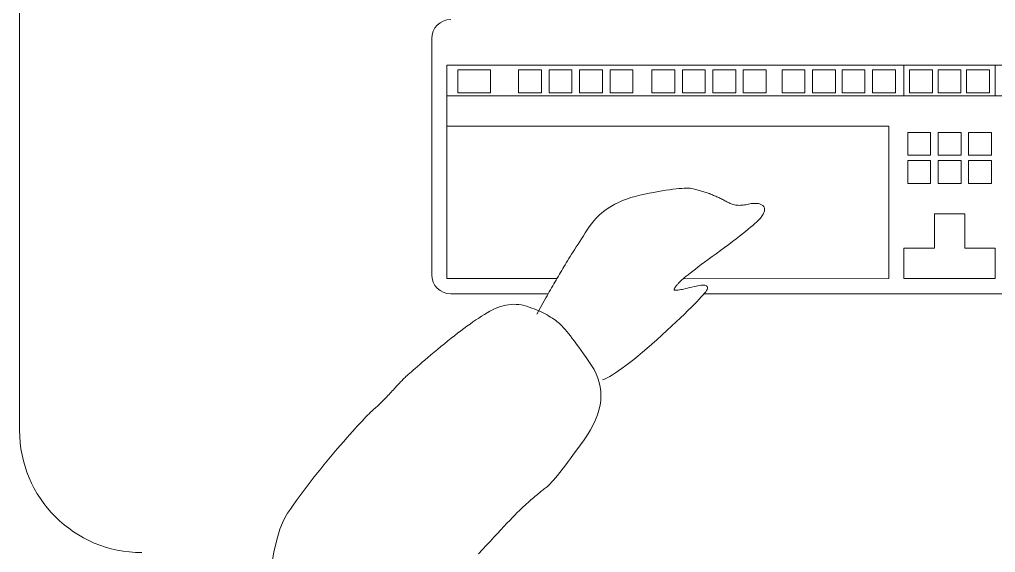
# Model space of a CAD drawing. Header units: millimetres. Extents: x 1393 to 3101, y -2944 to -480.
# Drawn here: x 2785.7 to 2849.5, y -2191.9 to -2157 of the extents above; entities that cross this region are included whole.
import ezdxf

# ---------------------------------------------------------------- set-up
doc = ezdxf.new("R2010")
doc.units = ezdxf.units.MM
doc.layers.add('TEFRİŞ_İÇ', color=224, linetype='Continuous', lineweight=13)

# ---------------------------------------------------------------- blocks, each defined once
blk = doc.blocks.new('A$C22EE4B40')
at = {"layer": 'TEFRİŞ_İÇ', "linetype": 'Continuous'}
for p, q in [((-0.000001, 1.273132), (-0.000001, 0.632652)), ((0.26949, 0.888663), (0.26949, 0.734286)), ((0.279449, 0.871233), (0.727641, 0.871233)), ((0.279449, 0.871233), (0.279449, 0.731796)), ((0.286481, 0.868164), (0.30791, 0.868164)), ((0.286481, 0.853224), (0.286481, 0.868164)), ((0.30791, 0.853224), (0.30791, 0.868164)), ((0.326321, 0.853224), (0.326321, 0.868164)), ((0.326321, 0.868164), (0.34126, 0.868164)), ((0.34126, 0.853224), (0.34126, 0.868164)), ((0.34624, 0.853224), (0.34624, 0.868164)), ((0.34624, 0.868164), (0.36118, 0.868164)), ((0.36118, 0.853224), (0.36118, 0.868164)), ((0.36616, 0.853224), (0.36616, 0.868164)), ((0.36616, 0.868164), (0.3811, 0.868164)), ((0.3811, 0.853224), (0.3811, 0.868164)), ((0.38608, 0.853224), (0.38608, 0.868164)), ((0.38608, 0.868164), (0.401019, 0.868164)), ((0.401019, 0.853224), (0.401019, 0.868164)), ((0.413476, 0.853224), (0.413476, 0.868164)), ((0.413476, 0.868164), (0.428416, 0.868164)), ((0.428416, 0.853224), (0.428416, 0.868164)), ((0.433396, 0.853224), (0.433396, 0.868164)), ((0.433396, 0.868164), (0.448336, 0.868164)), ((0.448336, 0.853224), (0.448336, 0.868164)), ((0.453315, 0.853224), (0.453315, 0.868164)), ((0.453315, 0.868164), (0.468255, 0.868164)), ((0.468255, 0.853224), (0.468255, 0.868164)), ((0.473235, 0.868164), (0.488175, 0.868164)), ((0.473235, 0.853224), (0.473235, 0.868164)), ((0.488175, 0.853224), (0.488175, 0.868164)), ((0.498612, 0.853224), (0.498612, 0.868164)), ((0.498612, 0.868164), (0.513552, 0.868164)), ((0.513552, 0.853224), (0.513552, 0.868164)), ((0.518532, 0.853224), (0.518532, 0.868164)), ((0.518532, 0.868164), (0.533471, 0.868164)), ((0.533471, 0.853224), (0.533471, 0.868164)), ((0.537796, 0.853224), (0.537796, 0.868164)), ((0.552736, 0.868164), (0.537796, 0.868164)), ((0.552736, 0.853224), (0.552736, 0.868164)), ((0.557716, 0.853224), (0.557716, 0.868164)), ((0.572656, 0.868164), (0.557716, 0.868164)), ((0.572656, 0.853224), (0.572656, 0.868164)), ((0.578244, 0.871233), (0.578244, 0.851313)), ((0.581891, 0.868171), (0.596831, 0.868171)), ((0.581891, 0.853232), (0.581891, 0.868171)), ((0.596831, 0.853232), (0.596831, 0.868171)), ((0.61546, 0.86817), (0.60052, 0.86817)), ((0.60052, 0.85323), (0.60052, 0.86817)), ((0.61546, 0.85323), (0.61546, 0.86817)), ((0.634109, 0.868167), (0.619169, 0.868167)), ((0.619169, 0.853228), (0.619169, 0.868167)), ((0.634109, 0.853228), (0.634109, 0.868167)), ((0.638003, 0.871233), (0.638003, 0.851313)), ((0.279449, 0.851313), (0.727641, 0.851313)), ((0.286481, 0.853224), (0.30791, 0.853224)), ((0.326321, 0.853224), (0.34126, 0.853224)), ((0.34624, 0.853224), (0.36118, 0.853224)), ((0.36616, 0.853224), (0.3811, 0.853224)), ((0.38608, 0.853224), (0.401019, 0.853224)), ((0.413476, 0.853224), (0.428416, 0.853224)), ((0.433396, 0.853224), (0.448336, 0.853224)), ((0.453315, 0.853224), (0.468255, 0.853224)), ((0.473235, 0.853224), (0.488175, 0.853224)), ((0.498612, 0.853224), (0.513552, 0.853224)), ((0.518532, 0.853224), (0.533471, 0.853224)), ((0.552736, 0.853224), (0.537796, 0.853224)), ((0.572656, 0.853224), (0.557716, 0.853224)), ((0.581891, 0.853232), (0.596831, 0.853232)), ((0.61546, 0.85323), (0.60052, 0.85323)), ((0.634109, 0.853228), (0.619169, 0.853228)), ((0.279449, 0.831394), (0.568284, 0.831394)), ((0.568284, 0.831394), (0.568284, 0.731796)), ((0.580709, 0.81236), (0.580709, 0.8273)), ((0.580709, 0.8273), (0.595648, 0.8273)), ((0.595648, 0.81236), (0.595648, 0.8273)), ((0.600628, 0.81236), (0.600628, 0.8273)), ((0.600628, 0.8273), (0.615568, 0.8273)), ((0.615568, 0.81236), (0.615568, 0.8273)), ((0.620548, 0.81236), (0.620548, 0.8273)), ((0.620548, 0.8273), (0.635488, 0.8273)), ((0.635488, 0.81236), (0.635488, 0.8273)), ((0.580709, 0.81236), (0.595648, 0.81236)), ((0.600628, 0.81236), (0.615568, 0.81236)), ((0.620548, 0.81236), (0.635488, 0.81236)), ((0.580709, 0.808906), (0.595648, 0.808906)), ((0.580709, 0.793967), (0.580709, 0.808906)), ((0.595648, 0.793967), (0.595648, 0.808906)), ((0.600628, 0.808906), (0.615568, 0.808906)), ((0.600628, 0.793967), (0.600628, 0.808906)), ((0.615568, 0.793967), (0.615568, 0.808906)), ((0.620548, 0.808906), (0.635488, 0.808906)), ((0.620548, 0.793967), (0.620548, 0.808906)), ((0.635488, 0.793967), (0.635488, 0.808906)), ((0.580709, 0.793967), (0.595648, 0.793967)), ((0.600628, 0.793967), (0.615568, 0.793967)), ((0.620548, 0.793967), (0.635488, 0.793967)), ((0.402549, 0.78554), (0.399671, 0.784686)), ((0.405542, 0.786306), (0.402549, 0.78554)), ((0.408646, 0.786985), (0.405542, 0.786306)), ((0.411736, 0.787595), (0.408646, 0.786985)), ((0.414677, 0.788153), (0.411736, 0.787595)), ((0.417472, 0.788658), (0.414677, 0.788153)), ((0.42012, 0.78911), (0.417472, 0.788658)), ((0.422622, 0.789513), (0.42012, 0.78911)), ((0.424976, 0.789862), (0.422622, 0.789513)), ((0.427183, 0.790159), (0.424976, 0.789862)), ((0.429243, 0.790404), (0.427183, 0.790159)), ((0.431158, 0.790598), (0.429243, 0.790404)), ((0.432925, 0.79074), (0.431158, 0.790598)), ((0.434545, 0.79083), (0.432925, 0.79074)), ((0.436018, 0.790867), (0.434545, 0.79083)), ((0.437345, 0.790854), (0.436018, 0.790867)), ((0.438524, 0.790788), (0.437345, 0.790854)), ((0.439557, 0.79067), (0.438524, 0.790788)), ((0.440442, 0.7905), (0.439557, 0.79067)), ((0.441251, 0.790302), (0.440442, 0.7905)), ((0.442052, 0.790098), (0.441251, 0.790302)), ((0.442845, 0.789891), (0.442052, 0.790098)), ((0.44363, 0.789678), (0.442845, 0.789891)), ((0.444408, 0.789461), (0.44363, 0.789678)), ((0.445177, 0.789238), (0.444408, 0.789461)), ((0.445938, 0.789012), (0.445177, 0.789238)), ((0.446691, 0.788779), (0.445938, 0.789012)), ((0.447437, 0.788543), (0.446691, 0.788779)), ((0.448175, 0.788301), (0.447437, 0.788543)), ((0.448905, 0.788055), (0.448175, 0.788301)), ((0.449626, 0.787803), (0.448905, 0.788055)), ((0.450341, 0.787548), (0.449626, 0.787803)), ((0.451047, 0.787287), (0.450341, 0.787548)), ((0.451745, 0.787021), (0.451047, 0.787287)), ((0.452434, 0.78675), (0.451745, 0.787021)), ((0.453121, 0.786475), (0.452434, 0.78675)), ((0.453806, 0.786192), (0.453121, 0.786475)), ((0.454489, 0.785903), (0.453806, 0.786192)), ((0.455169, 0.785608), (0.454489, 0.785903)), ((0.455849, 0.785307), (0.455169, 0.785608)), ((0.456526, 0.785), (0.455849, 0.785307)), ((0.457203, 0.784686), (0.456526, 0.785)), ((0.386972, 0.779098), (0.384774, 0.777717)), ((0.389287, 0.780391), (0.386972, 0.779098)), ((0.391713, 0.781597), (0.389287, 0.780391)), ((0.394252, 0.782714), (0.391713, 0.781597)), ((0.396904, 0.783743), (0.394252, 0.782714)), ((0.399671, 0.784686), (0.396904, 0.783743)), ((0.457877, 0.784365), (0.457203, 0.784686)), ((0.458551, 0.784039), (0.457877, 0.784365)), ((0.459224, 0.783705), (0.458551, 0.784039)), ((0.459895, 0.783365), (0.459224, 0.783705)), ((0.460563, 0.783019), (0.459895, 0.783365)), ((0.461231, 0.782667), (0.460563, 0.783019)), ((0.461895, 0.782308), (0.461231, 0.782667)), ((0.46256, 0.781944), (0.461895, 0.782308)), ((0.463222, 0.781572), (0.46256, 0.781944)), ((0.463893, 0.781216), (0.463222, 0.781572)), ((0.464578, 0.780897), (0.463893, 0.781216)), ((0.465279, 0.780614), (0.464578, 0.780897)), ((0.465994, 0.780367), (0.465279, 0.780614)), ((0.466728, 0.780158), (0.465994, 0.780367)), ((0.467475, 0.779984), (0.466728, 0.780158)), ((0.468238, 0.779847), (0.467475, 0.779984)), ((0.469015, 0.779746), (0.468238, 0.779847)), ((0.46981, 0.779683), (0.469015, 0.779746)), ((0.470619, 0.779656), (0.46981, 0.779683)), ((0.471445, 0.779666), (0.470619, 0.779656)), ((0.472285, 0.779711), (0.471445, 0.779666)), ((0.473142, 0.779794), (0.472285, 0.779711)), ((0.474013, 0.779913), (0.473142, 0.779794)), ((0.4749, 0.780069), (0.474013, 0.779913)), ((0.475801, 0.780261), (0.4749, 0.780069)), ((0.476695, 0.780456), (0.475801, 0.780261)), ((0.477554, 0.780618), (0.476695, 0.780456)), ((0.478379, 0.78075), (0.477554, 0.780618)), ((0.479168, 0.780848), (0.478379, 0.78075)), ((0.479923, 0.780915), (0.479168, 0.780848)), ((0.480642, 0.780949), (0.479923, 0.780915)), ((0.481329, 0.780952), (0.480642, 0.780949)), ((0.481979, 0.780922), (0.481329, 0.780952)), ((0.482597, 0.780862), (0.481979, 0.780922)), ((0.483178, 0.780768), (0.482597, 0.780862)), ((0.483726, 0.780643), (0.483178, 0.780768)), ((0.484239, 0.780485), (0.483726, 0.780643)), ((0.484717, 0.780297), (0.484239, 0.780485)), ((0.48516, 0.780075), (0.484717, 0.780297)), ((0.485569, 0.779822), (0.48516, 0.780075)), ((0.485943, 0.779536), (0.485569, 0.779822)), ((0.486275, 0.779225), (0.485943, 0.779536)), ((0.486554, 0.778892), (0.486275, 0.779225)), ((0.486782, 0.778539), (0.486554, 0.778892)), ((0.486956, 0.778164), (0.486782, 0.778539)), ((0.378852, 0.773048), (0.377106, 0.771317)), ((0.380714, 0.774693), (0.378852, 0.773048)), ((0.382687, 0.776249), (0.380714, 0.774693)), ((0.384774, 0.777717), (0.382687, 0.776249)), ((0.484994, 0.772028), (0.485444, 0.772656)), ((0.485444, 0.772656), (0.485842, 0.773261)), ((0.485842, 0.773261), (0.486189, 0.773846)), ((0.486189, 0.773846), (0.486482, 0.77441)), ((0.486482, 0.77441), (0.486725, 0.774953)), ((0.486725, 0.774953), (0.486913, 0.775475)), ((0.486913, 0.775475), (0.487052, 0.775975)), ((0.48708, 0.777769), (0.486956, 0.778164)), ((0.487052, 0.775975), (0.487135, 0.776455)), ((0.487151, 0.777351), (0.48708, 0.777769)), ((0.487135, 0.776455), (0.48717, 0.776914)), ((0.48717, 0.776914), (0.487151, 0.777351)), ((0.598164, 0.774191), (0.618083, 0.774191)), ((0.598164, 0.774191), (0.598164, 0.751715)), ((0.618083, 0.774191), (0.618083, 0.751715)), ((0.373952, 0.767591), (0.372543, 0.765595)), ((0.375472, 0.769498), (0.373952, 0.767591)), ((0.377106, 0.771317), (0.375472, 0.769498)), ((0.477995, 0.765322), (0.479444, 0.766555)), ((0.479444, 0.766555), (0.480744, 0.767697)), ((0.480744, 0.767697), (0.481892, 0.768746)), ((0.481892, 0.768746), (0.482893, 0.769704)), ((0.482893, 0.769704), (0.483743, 0.77057)), ((0.483743, 0.77057), (0.484444, 0.771345)), ((0.484444, 0.771345), (0.484994, 0.772028)), ((0.368669, 0.75971), (0.367454, 0.75785)), ((0.369921, 0.761621), (0.368669, 0.75971)), ((0.371214, 0.763582), (0.369921, 0.761621)), ((0.372543, 0.765595), (0.371214, 0.763582)), ((0.468506, 0.757787), (0.470703, 0.759477)), ((0.470703, 0.759477), (0.47275, 0.761076)), ((0.47275, 0.761076), (0.474648, 0.762583)), ((0.474648, 0.762583), (0.476396, 0.763998)), ((0.476396, 0.763998), (0.477995, 0.765322)), ((0.365144, 0.754282), (0.364048, 0.752576)), ((0.366281, 0.756041), (0.365144, 0.754282)), ((0.367454, 0.75785), (0.366281, 0.756041)), ((0.461017, 0.752167), (0.463663, 0.754131)), ((0.463663, 0.754131), (0.466159, 0.756005)), ((0.466159, 0.756005), (0.468506, 0.757787)), ((0.360993, 0.74776), (0.360054, 0.746258)), ((0.361972, 0.749314), (0.360993, 0.74776)), ((0.362989, 0.750919), (0.361972, 0.749314)), ((0.364048, 0.752576), (0.362989, 0.750919)), ((0.452784, 0.746115), (0.455425, 0.74806)), ((0.455425, 0.74806), (0.458219, 0.75011)), ((0.458219, 0.75011), (0.461017, 0.752167)), ((0.578244, 0.751715), (0.598164, 0.751715)), ((0.578244, 0.751715), (0.578244, 0.731796)), ((0.618083, 0.751715), (0.638003, 0.751715)), ((0.638003, 0.751715), (0.638003, 0.731796)), ((0.356685, 0.740756), (0.35594, 0.739506)), ((0.357468, 0.742054), (0.356685, 0.740756)), ((0.35829, 0.743405), (0.357468, 0.742054)), ((0.359151, 0.744806), (0.35829, 0.743405)), ((0.360054, 0.746258), (0.359151, 0.744806)), ((0.443746, 0.739373), (0.445776, 0.740902)), ((0.445776, 0.740902), (0.44796, 0.742535)), ((0.44796, 0.742535), (0.450296, 0.744273)), ((0.450296, 0.744273), (0.452784, 0.746115)), ((0.353032, 0.734566), (0.3523, 0.733316)), ((0.353761, 0.735811), (0.353032, 0.734566)), ((0.35449, 0.737049), (0.353761, 0.735811)), ((0.355217, 0.738281), (0.35449, 0.737049)), ((0.35594, 0.739506), (0.355217, 0.738281)), ((0.435883, 0.733291), (0.437151, 0.734299)), ((0.437151, 0.734299), (0.438571, 0.735411)), ((0.438571, 0.735411), (0.440142, 0.736627)), ((0.440142, 0.736627), (0.441868, 0.737949)), ((0.441868, 0.737949), (0.443746, 0.739373)), ((0.279449, 0.731796), (0.351415, 0.731796)), ((0.349359, 0.728248), (0.34862, 0.726965)), ((0.350097, 0.729523), (0.349359, 0.728248)), ((0.350833, 0.730794), (0.350097, 0.729523)), ((0.351567, 0.732058), (0.350833, 0.730794)), ((0.3523, 0.733316), (0.351567, 0.732058)), ((0.429428, 0.72713), (0.429702, 0.72747)), ((0.429702, 0.72747), (0.429999, 0.727824)), ((0.429999, 0.727824), (0.430319, 0.728193)), ((0.430319, 0.728193), (0.430664, 0.728577)), ((0.430664, 0.728577), (0.431031, 0.728975)), ((0.431031, 0.728975), (0.431423, 0.729388)), ((0.431423, 0.729388), (0.431837, 0.729815)), ((0.431837, 0.729815), (0.432341, 0.730302)), ((0.432341, 0.730302), (0.432998, 0.730893)), ((0.432998, 0.730893), (0.433807, 0.731588)), ((0.433807, 0.731588), (0.434768, 0.732387)), ((0.433807, 0.731588), (0.568284, 0.731796)), ((0.434768, 0.732387), (0.435883, 0.733291)), ((0.446565, 0.72749), (0.445672, 0.727434)), ((0.44735, 0.727485), (0.446565, 0.72749)), ((0.448025, 0.727419), (0.44735, 0.727485)), ((0.578244, 0.731796), (0.638003, 0.731796)), ((0.281939, 0.721836), (0.345686, 0.721836)), ((0.345649, 0.721771), (0.344902, 0.720456)), ((0.346394, 0.723078), (0.345649, 0.721771)), ((0.347137, 0.724379), (0.346394, 0.723078)), ((0.34788, 0.725676), (0.347137, 0.724379)), ((0.34862, 0.726965), (0.34788, 0.725676)), ((0.42803, 0.724715), (0.428091, 0.724926)), ((0.42803, 0.724531), (0.42803, 0.724715)), ((0.428125, 0.724383), (0.42803, 0.724531)), ((0.428091, 0.724926), (0.428176, 0.725151)), ((0.428317, 0.724274), (0.428125, 0.724383)), ((0.428176, 0.725151), (0.428284, 0.72539)), ((0.428284, 0.72539), (0.428415, 0.725644)), ((0.428605, 0.724201), (0.428317, 0.724274)), ((0.428415, 0.725644), (0.428571, 0.725912)), ((0.428571, 0.725912), (0.428751, 0.726195)), ((0.428991, 0.724166), (0.428605, 0.724201)), ((0.428751, 0.726195), (0.428953, 0.726492)), ((0.428953, 0.726492), (0.429178, 0.726803)), ((0.42947, 0.724167), (0.428991, 0.724166)), ((0.429178, 0.726803), (0.429428, 0.72713)), ((0.430048, 0.724206), (0.42947, 0.724167)), ((0.43072, 0.724282), (0.430048, 0.724206)), ((0.43149, 0.724396), (0.43072, 0.724282)), ((0.432356, 0.724547), (0.43149, 0.724396)), ((0.433319, 0.724736), (0.432356, 0.724547)), ((0.434376, 0.72496), (0.433319, 0.724736)), ((0.435531, 0.725223), (0.434376, 0.72496)), ((0.436781, 0.725522), (0.435531, 0.725223)), ((0.438129, 0.725859), (0.436781, 0.725522)), ((0.439571, 0.726233), (0.438129, 0.725859)), ((0.44101, 0.726596), (0.439571, 0.726233)), ((0.442339, 0.726897), (0.44101, 0.726596)), ((0.443559, 0.727137), (0.442339, 0.726897)), ((0.444669, 0.727316), (0.443559, 0.727137)), ((0.445672, 0.727434), (0.444669, 0.727316)), ((0.44578, 0.719772), (0.446926, 0.721076)), ((0.446926, 0.721076), (0.447874, 0.722222)), ((0.447554, 0.721836), (0.725151, 0.721836)), ((0.447874, 0.722222), (0.448621, 0.723207)), ((0.448593, 0.727294), (0.448025, 0.727419)), ((0.449051, 0.727106), (0.448593, 0.727294)), ((0.448621, 0.723207), (0.44917, 0.724032)), ((0.449401, 0.726857), (0.449051, 0.727106)), ((0.44917, 0.724032), (0.449517, 0.724696)), ((0.449641, 0.726547), (0.449401, 0.726857)), ((0.449517, 0.724696), (0.449712, 0.725251)), ((0.449774, 0.726177), (0.449641, 0.726547)), ((0.449712, 0.725251), (0.449798, 0.725745)), ((0.449798, 0.725745), (0.449774, 0.726177)), ((0.317941, 0.714437), (0.319664, 0.714719)), ((0.319664, 0.714719), (0.321383, 0.714896)), ((0.321383, 0.714896), (0.323097, 0.714967)), ((0.323097, 0.714967), (0.324804, 0.714932)), ((0.324804, 0.714932), (0.326505, 0.714791)), ((0.326505, 0.714791), (0.328202, 0.714543)), ((0.344154, 0.719134), (0.338163, 0.708542)), ((0.344902, 0.720456), (0.344154, 0.719134)), ((0.439192, 0.712949), (0.441138, 0.714894)), ((0.441138, 0.714894), (0.442885, 0.716681)), ((0.442885, 0.716681), (0.444432, 0.718306)), ((0.444432, 0.718306), (0.44578, 0.719772)), ((0.302127, 0.707219), (0.303941, 0.708377)), ((0.303941, 0.708377), (0.30572, 0.709482)), ((0.30572, 0.709482), (0.307483, 0.710509)), ((0.307483, 0.710509), (0.309239, 0.711429)), ((0.309239, 0.711429), (0.310991, 0.712243)), ((0.310991, 0.712243), (0.312736, 0.71295)), ((0.312736, 0.71295), (0.314477, 0.713552)), ((0.314477, 0.713552), (0.316212, 0.714047)), ((0.316212, 0.714047), (0.317941, 0.714437)), ((0.328202, 0.714543), (0.329894, 0.714189)), ((0.329894, 0.714189), (0.331579, 0.71373)), ((0.331579, 0.71373), (0.333259, 0.713162)), ((0.333259, 0.713162), (0.334909, 0.712541)), ((0.334909, 0.712541), (0.336504, 0.71191)), ((0.336504, 0.71191), (0.338044, 0.711275)), ((0.338044, 0.711275), (0.339527, 0.710632)), ((0.339527, 0.710632), (0.340957, 0.709983)), ((0.340957, 0.709983), (0.342329, 0.709326)), ((0.342329, 0.709326), (0.343647, 0.708663)), ((0.343647, 0.708663), (0.344909, 0.707992)), ((0.432154, 0.706151), (0.4347, 0.708577)), ((0.4347, 0.708577), (0.437046, 0.710843)), ((0.437046, 0.710843), (0.439192, 0.712949)), ((0.292566, 0.70064), (0.294544, 0.702061)), ((0.294544, 0.702061), (0.29649, 0.70343)), ((0.29649, 0.70343), (0.298401, 0.704745)), ((0.298401, 0.704745), (0.300281, 0.706008)), ((0.300281, 0.706008), (0.302127, 0.707219)), ((0.344909, 0.707992), (0.346116, 0.707316)), ((0.346116, 0.707316), (0.347268, 0.706631)), ((0.347268, 0.706631), (0.348364, 0.705941)), ((0.348364, 0.705941), (0.349405, 0.705243)), ((0.349405, 0.705243), (0.350391, 0.704539)), ((0.350391, 0.704539), (0.351321, 0.703828)), ((0.351321, 0.703828), (0.352195, 0.70311)), ((0.352195, 0.70311), (0.353014, 0.702384)), ((0.353014, 0.702384), (0.353839, 0.701595)), ((0.426464, 0.70082), (0.429409, 0.703565)), ((0.429409, 0.703565), (0.432154, 0.706151)), ((0.284328, 0.694431), (0.286436, 0.696063)), ((0.286436, 0.696063), (0.288513, 0.697641)), ((0.288513, 0.697641), (0.290555, 0.699166)), ((0.290555, 0.699166), (0.292566, 0.70064)), ((0.353839, 0.701595), (0.354727, 0.700682)), ((0.354727, 0.700682), (0.35568, 0.699647)), ((0.35568, 0.699647), (0.356697, 0.698489)), ((0.356697, 0.698489), (0.357779, 0.697208)), ((0.357779, 0.697208), (0.358924, 0.695803)), ((0.358924, 0.695803), (0.360135, 0.694275)), ((0.419973, 0.694847), (0.423318, 0.697914)), ((0.423318, 0.697914), (0.426464, 0.70082)), ((0.275562, 0.687381), (0.277802, 0.689223)), ((0.277802, 0.689223), (0.28001, 0.691011)), ((0.28001, 0.691011), (0.282184, 0.692747)), ((0.282184, 0.692747), (0.284328, 0.694431)), ((0.360135, 0.694275), (0.361409, 0.692625)), ((0.361409, 0.692625), (0.362749, 0.690852)), ((0.362749, 0.690852), (0.364153, 0.688955)), ((0.413338, 0.688883), (0.416593, 0.691784)), ((0.416593, 0.691784), (0.419973, 0.694847)), ((0.268943, 0.681835), (0.271058, 0.683615)), ((0.271058, 0.683615), (0.273288, 0.685487)), ((0.273288, 0.685487), (0.275562, 0.687381)), ((0.364153, 0.688955), (0.365621, 0.686936)), ((0.365621, 0.686936), (0.367152, 0.684794)), ((0.367152, 0.684794), (0.368749, 0.682529)), ((0.404338, 0.681169), (0.407211, 0.683576)), ((0.407211, 0.683576), (0.410212, 0.686148)), ((0.410212, 0.686148), (0.413338, 0.688883)), ((0.261649, 0.67564), (0.263298, 0.67705)), ((0.263298, 0.67705), (0.265063, 0.678551)), ((0.265063, 0.678551), (0.266945, 0.680147)), ((0.266945, 0.680147), (0.268943, 0.681835)), ((0.368749, 0.682529), (0.37041, 0.68014)), ((0.37041, 0.68014), (0.372135, 0.677628)), ((0.372135, 0.677628), (0.373924, 0.674994)), ((0.396476, 0.674933), (0.39897, 0.676848)), ((0.39897, 0.676848), (0.40159, 0.678926)), ((0.40159, 0.678926), (0.404338, 0.681169)), ((0.255149, 0.669986), (0.256216, 0.670932)), ((0.256216, 0.670932), (0.2574, 0.671969)), ((0.2574, 0.671969), (0.258699, 0.673099)), ((0.258699, 0.673099), (0.260116, 0.674323)), ((0.260116, 0.674323), (0.261649, 0.67564)), ((0.373924, 0.674994), (0.375615, 0.672277)), ((0.375615, 0.672277), (0.377038, 0.669517)), ((0.387774, 0.668917), (0.38976, 0.670175)), ((0.38976, 0.670175), (0.391872, 0.671597)), ((0.391872, 0.671597), (0.394112, 0.673183)), ((0.394112, 0.673183), (0.396476, 0.674933)), ((0.248107, 0.663065), (0.248656, 0.663645)), ((0.248656, 0.663645), (0.249188, 0.664203)), ((0.249188, 0.664203), (0.249698, 0.664737)), ((0.249698, 0.664737), (0.250192, 0.66525)), ((0.250192, 0.66525), (0.250666, 0.665739)), ((0.250666, 0.665739), (0.251121, 0.666207)), ((0.251121, 0.666207), (0.251557, 0.666652)), ((0.251557, 0.666652), (0.252043, 0.667133)), ((0.252043, 0.667133), (0.252645, 0.667707)), ((0.252645, 0.667707), (0.253363, 0.668375)), ((0.253363, 0.668375), (0.254197, 0.669133)), ((0.254197, 0.669133), (0.255149, 0.669986)), ((0.377038, 0.669517), (0.378196, 0.666713)), ((0.378196, 0.666713), (0.379088, 0.663864)), ((0.379088, 0.663864), (0.379714, 0.660973)), ((0.381099, 0.665527), (0.382578, 0.666129)), ((0.382578, 0.666129), (0.384183, 0.666894)), ((0.384183, 0.666894), (0.385916, 0.667824)), ((0.385916, 0.667824), (0.387774, 0.668917)), ((0.242316, 0.656843), (0.243036, 0.657624)), ((0.243036, 0.657624), (0.243735, 0.658382)), ((0.243735, 0.658382), (0.244416, 0.659118)), ((0.244416, 0.659118), (0.245078, 0.659832)), ((0.245078, 0.659832), (0.245722, 0.660523)), ((0.245722, 0.660523), (0.246346, 0.661193)), ((0.246346, 0.661193), (0.246952, 0.66184)), ((0.246952, 0.66184), (0.247538, 0.662463)), ((0.247538, 0.662463), (0.248107, 0.663065)), ((0.379714, 0.660973), (0.380075, 0.658038)), ((0.380075, 0.658038), (0.38017, 0.65506)), ((0.235888, 0.650232), (0.23659, 0.650915)), ((0.23659, 0.650915), (0.237297, 0.651612)), ((0.237297, 0.651612), (0.238004, 0.652321)), ((0.238004, 0.652321), (0.238715, 0.653043)), ((0.238715, 0.653043), (0.239429, 0.653778)), ((0.239429, 0.653778), (0.240146, 0.654525)), ((0.240146, 0.654525), (0.240866, 0.655285)), ((0.240866, 0.655285), (0.24159, 0.656058)), ((0.24159, 0.656058), (0.242316, 0.656843)), ((0.379999, 0.652038), (0.379563, 0.648974)), ((0.38017, 0.65506), (0.379999, 0.652038)), ((0.229507, 0.644375), (0.230331, 0.645151)), ((0.230331, 0.645151), (0.231058, 0.645801)), ((0.231058, 0.645801), (0.23174, 0.646396)), ((0.23174, 0.646396), (0.232424, 0.647004)), ((0.232424, 0.647004), (0.23311, 0.647625)), ((0.23311, 0.647625), (0.233799, 0.648257)), ((0.233799, 0.648257), (0.234494, 0.648903)), ((0.234494, 0.648903), (0.23519, 0.649561)), ((0.23519, 0.649561), (0.235888, 0.650232)), ((0.378861, 0.645866), (0.377894, 0.642714)), ((0.379563, 0.648974), (0.378861, 0.645866)), ((0.222517, 0.637113), (0.223926, 0.638635)), ((0.223926, 0.638635), (0.225236, 0.640031)), ((0.225236, 0.640031), (0.22645, 0.641304)), ((0.22645, 0.641304), (0.227565, 0.642452)), ((0.227565, 0.642452), (0.228585, 0.643476)), ((0.228585, 0.643476), (0.229507, 0.644375)), ((0.37666, 0.639518), (0.375162, 0.636279)), ((0.377894, 0.642714), (0.37666, 0.639518)), ((0.215916, 0.629784), (0.217713, 0.631803)), ((0.217713, 0.631803), (0.219411, 0.633697)), ((0.219411, 0.633697), (0.221014, 0.635467)), ((0.221014, 0.635467), (0.222517, 0.637113)), ((0.373396, 0.632997), (0.371366, 0.629671)), ((0.375162, 0.636279), (0.373396, 0.632997)), ((0.209945, 0.622982), (0.212033, 0.625374)), ((0.212033, 0.625374), (0.214023, 0.627642)), ((0.214023, 0.627642), (0.215916, 0.629784)), ((0.369069, 0.626301), (0.366696, 0.623002)), ((0.371366, 0.629671), (0.369069, 0.626301)), ((0.20554, 0.617885), (0.207759, 0.620465)), ((0.207759, 0.620465), (0.209945, 0.622982)), ((0.364434, 0.619883), (0.362283, 0.616947)), ((0.366696, 0.623002), (0.364434, 0.619883)), ((0.19903, 0.610104), (0.201175, 0.612704)), ((0.201175, 0.612704), (0.203344, 0.615298)), ((0.203344, 0.615298), (0.20554, 0.617885)), ((0.360241, 0.61419), (0.358312, 0.611616)), ((0.362283, 0.616947), (0.360241, 0.61419)), ((0.194818, 0.604886), (0.196912, 0.607499)), ((0.196912, 0.607499), (0.19903, 0.610104)), ((0.354784, 0.607013), (0.353186, 0.604983)), ((0.356493, 0.609223), (0.354784, 0.607013)), ((0.358312, 0.611616), (0.356493, 0.609223)), ((0.190707, 0.599643), (0.19275, 0.602268)), ((0.19275, 0.602268), (0.194818, 0.604886)), ((0.349061, 0.599984), (0.347907, 0.598679)), ((0.350325, 0.601468), (0.349061, 0.599984)), ((0.351701, 0.603135), (0.350325, 0.601468)), ((0.353186, 0.604983), (0.351701, 0.603135)), ((0.184732, 0.591735), (0.186699, 0.594378)), ((0.186699, 0.594378), (0.188691, 0.597015)), ((0.188691, 0.597015), (0.190707, 0.599643)), ((0.342353, 0.593719), (0.341632, 0.593153)), ((0.343054, 0.594261), (0.342353, 0.593719)), ((0.343737, 0.594781), (0.343054, 0.594261)), ((0.3444, 0.595279), (0.343737, 0.594781)), ((0.345111, 0.595857), (0.3444, 0.595279)), ((0.345932, 0.596616), (0.345111, 0.595857)), ((0.346864, 0.597557), (0.345932, 0.596616)), ((0.347907, 0.598679), (0.346864, 0.597557)), ((0.180875, 0.586431), (0.182791, 0.589086)), ((0.182791, 0.589086), (0.184732, 0.591735)), ((0.334301, 0.587061), (0.333392, 0.586272)), ((0.33519, 0.587827), (0.334301, 0.587061)), ((0.336061, 0.58857), (0.33519, 0.587827)), ((0.336913, 0.589292), (0.336061, 0.58857)), ((0.337747, 0.589991), (0.336913, 0.589292)), ((0.338561, 0.590668), (0.337747, 0.589991)), ((0.339358, 0.591323), (0.338561, 0.590668)), ((0.340135, 0.591955), (0.339358, 0.591323)), ((0.340894, 0.592566), (0.340135, 0.591955)), ((0.341632, 0.593153), (0.340894, 0.592566)), ((0.175278, 0.578429), (0.177119, 0.581103)), ((0.177119, 0.581103), (0.178984, 0.58377)), ((0.178984, 0.58377), (0.180875, 0.586431)), ((0.32818, 0.581513), (0.326855, 0.580216)), ((0.329397, 0.582681), (0.32818, 0.581513)), ((0.33051, 0.583719), (0.329397, 0.582681)), ((0.331517, 0.584627), (0.33051, 0.583719)), ((0.332465, 0.585461), (0.331517, 0.584627)), ((0.333392, 0.586272), (0.332465, 0.585461)), ((0.17184, 0.572018), (0.173506, 0.57549)), ((0.173506, 0.57549), (0.175278, 0.578429)), ((0.322256, 0.575552), (0.320511, 0.573739)), ((0.323894, 0.577236), (0.322256, 0.575552)), ((0.325428, 0.578791), (0.323894, 0.577236)), ((0.326855, 0.580216), (0.325428, 0.578791)), ((0.168831, 0.563488), (0.170283, 0.568019)), ((0.170283, 0.568019), (0.17184, 0.572018)), ((0.316711, 0.569726), (0.314653, 0.567526)), ((0.318664, 0.571797), (0.316711, 0.569726)), ((0.320511, 0.573739), (0.318664, 0.571797)), ((0.167488, 0.558429), (0.168831, 0.563488)), ((0.310222, 0.562736), (0.307847, 0.560148)), ((0.312489, 0.565195), (0.310222, 0.562736)), ((0.314653, 0.567526), (0.312489, 0.565195)), ((0.166252, 0.55284), (0.167488, 0.558429)), ((0.30537, 0.55743), (0.302785, 0.554584)), ((0.307847, 0.560148), (0.30537, 0.55743)), ((0.165124, 0.546721), (0.166252, 0.55284)), ((0.302785, 0.554584), (0.300192, 0.551764))]:
    blk.add_line(p, q, dxfattribs=at)
for centre, radius, start, end in [((0.281939, 0.888663), 0.01245, 90, 180), ((0.281939, 0.734286), 0.01245, 180, 270), ((0.079999, 0.632652), 0.08, 180, 270)]:
    blk.add_arc(centre, radius, start, end, dxfattribs=at)

msp = doc.modelspace()

# ---------------------------------------------------------------- block references
at = {"layer": 'TEFRİŞ_İÇ', "linetype": 'Continuous', "lineweight": 15, "xscale": 100, "yscale": 100, "zscale": 100}
msp.add_blockref('A$C22EE4B40', (2785.706264, -2247.135124), dxfattribs=at)

doc.saveas('drawing.dxf')
